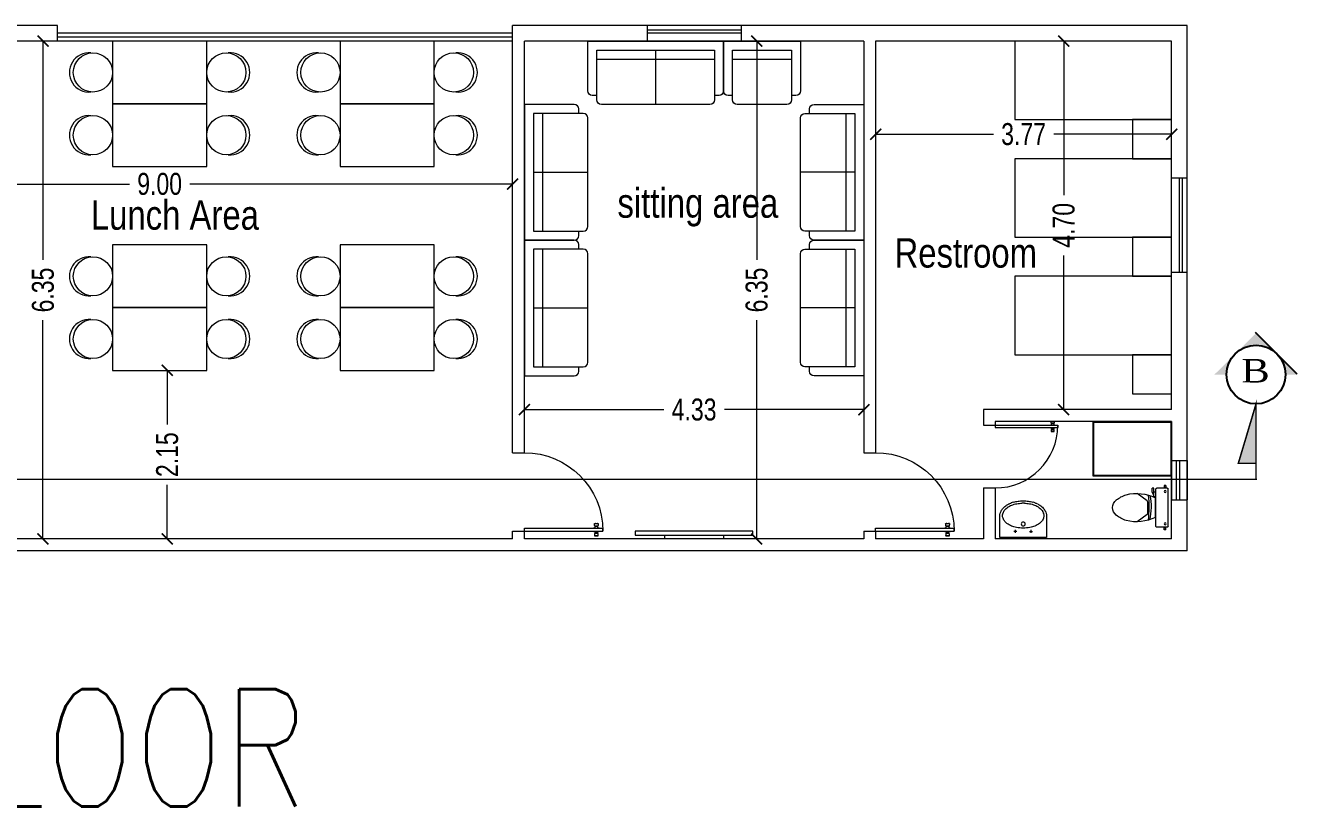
# Model space of a CAD drawing. Header units: millimetres. Extents: x -401 to 2889, y -234 to 146.
# Drawn here: x 243.94 to 260.16, y -32.61 to -22.65 of the extents above; entities that cross this region are included whole.
import ezdxf

# ---------------------------------------------------------------- set-up
doc = ezdxf.new("R2010")
doc.units = ezdxf.units.MM
doc.header["$LTSCALE"] = 3
doc.header["$MEASUREMENT"] = 0
doc.linetypes.add('CENTER', pattern=[50.8, 31.75, -6.35, 6.35, -6.35])
doc.linetypes.add('CONTINU', pattern=[0])
doc.layers.get('0').update_dxf_attribs({"color": 3, "lineweight": 9})
doc.layers.add('AJEC LOGO', color=4, linetype='Continuous')
doc.layers.add('ARCH_SUBTITLE TEXT', color=10, linetype='Continuous')
for name, color, linetype, lineweight in [('DIM-IN', 1, 'Continuous', 0), ('Drw - Arch - brick (0.20)', 7, 'CONTINU', 20), ('Drw - Arch - Door (0.05)', 141, 'CONTINU', 5), ('Drw - Arch - Furniture (0.05)', 31, 'Continuous', 5), ('Drw - Arch - Window (0.05)', 4, 'CONTINU', 5), ('hatch 2', 251, 'Continuous', 0), ('SAINT', 140, 'Continuous', 9), ('text', 7, 'Continuous', 0)]:
    doc.layers.add(name, color=color, linetype=linetype, lineweight=lineweight)
doc.styles.add('drwazah arabic', font='ARIALUNI.TTF', dxfattribs={"width": 0.75})
doc.styles.add('SC 50', font='romans.shx', dxfattribs={"width": 0.9})
doc.styles.get("Standard").update_dxf_attribs({"font": 'simplex.shx', "width": 0.8})
doc.dimstyles.new('Arch A-D 1-200m', dxfattribs={"dimscale": 2, "dimtxt": 0.14, "dimasz": 0.07, "dimexe": 0, "dimexo": 0, "dimgap": 0.05, "dimtad": 0, "dimzin": 1, "dimdsep": 46, "dimtxsty": 'drwazah arabic', "dimblk": 'ARCHTICK', "dimcen": 0, "dimse1": 1, "dimse2": 1, "dimclrd": 9, "dimclre": 9, "dimclrt": 6, "dimaunit": 2, "dimazin": 0, "dimtfac": 1, "dimtmove": 0, "dimatfit": 0, "dimldrblk": 'ARCHTICK', "dimfxl": 0.18, "dimtolj": 1, "dimtzin": 0, "dimlwd": 9, "dimlwe": 9, "dimarcsym": 2})

# ---------------------------------------------------------------- blocks, each defined once
blk = doc.blocks.new('1 M')
at = {"layer": 'Drw - Arch - Door (0.05)'}
for p, q in [((-4544.434, 1057.971), (-4544.433, 1057.972)), ((-4544.434, 1057.97), (-4544.434, 1057.971)), ((-4544.434, 1057.923), (-4544.434, 1057.971)), ((-4544.434, 1057.97), (-4544.434, 1057.969)), ((-4544.434, 1057.968), (-4544.434, 1057.969)), ((-4544.434, 1057.969), (-4544.434, 1057.969)), ((-4544.434, 1057.968), (-4544.434, 1057.967)), ((-4544.434, 1057.967), (-4544.434, 1057.966)), ((-4544.434, 1057.963), (-4544.434, 1057.966)), ((-4544.434, 1057.963), (-4544.434, 1057.963)), ((-4544.434, 1057.963), (-4544.434, 1057.959)), ((-4544.434, 1057.959), (-4544.434, 1057.958)), ((-4544.434, 1057.953), (-4544.434, 1057.958)), ((-4544.434, 1057.953), (-4544.434, 1057.953)), ((-4544.434, 1057.941), (-4544.434, 1057.953)), ((-4544.434, 1057.936), (-4544.434, 1057.941)), ((-4544.434, 1057.941), (-4544.434, 1057.941)), ((-4544.434, 1057.936), (-4544.434, 1057.935)), ((-4544.434, 1057.935), (-4544.434, 1057.931)), ((-4544.434, 1057.928), (-4544.434, 1057.931)), ((-4544.434, 1057.931), (-4544.434, 1057.931)), ((-4544.434, 1057.927), (-4544.434, 1057.928)), ((-4544.434, 1057.926), (-4544.434, 1057.927)), ((-4544.434, 1057.925), (-4544.434, 1057.926)), ((-4544.434, 1057.925), (-4544.434, 1057.924)), ((-4544.434, 1057.925), (-4544.434, 1057.925)), ((-4544.434, 1057.923), (-4544.434, 1057.924)), ((-4544.433, 1057.922), (-4544.434, 1057.923)), ((-4544.433, 1057.972), (-4544.432, 1057.972)), ((-4544.433, 1057.922), (-4544.433, 1057.972)), ((-4544.432, 1057.922), (-4544.433, 1057.922)), ((-4544.432, 1057.972), (-4544.424, 1057.972)), ((-4544.424, 1057.923), (-4544.432, 1057.922)), ((-4544.424, 1057.972), (-4544.416, 1057.971)), ((-4544.416, 1057.924), (-4544.424, 1057.923)), ((-4544.416, 1057.971), (-4544.408, 1057.969)), ((-4544.408, 1057.925), (-4544.416, 1057.924)), ((-4544.408, 1057.969), (-4544.403, 1057.968)), ((-4544.403, 1057.926), (-4544.408, 1057.925)), ((-4544.403, 1057.968), (-4544.402, 1057.967)), ((-4544.403, 1057.926), (-4544.403, 1057.968)), ((-4544.402, 1057.927), (-4544.403, 1057.926)), ((-4544.402, 1057.967), (-4544.401, 1057.959)), ((-4544.402, 1057.927), (-4544.402, 1057.967)), ((-4544.401, 1057.935), (-4544.402, 1057.927)), ((-4544.401, 1057.959), (-4544.4, 1057.958)), ((-4544.401, 1057.959), (-4544.401, 1057.935)), ((-4544.4, 1057.936), (-4544.401, 1057.935)), ((-4544.4, 1057.958), (-4544.397, 1057.958)), ((-4544.4, 1057.958), (-4544.4, 1057.936)), ((-4544.397, 1057.936), (-4544.4, 1057.936)), ((-4544.397, 1057.96), (-4544.396, 1057.961)), ((-4544.397, 1057.96), (-4544.397, 1057.958)), ((-4544.397, 1057.958), (-4544.397, 1057.936)), ((-4544.397, 1057.936), (-4544.397, 1057.934)), ((-4544.396, 1057.933), (-4544.397, 1057.934)), ((-4544.396, 1057.961), (-4544.386, 1057.963)), ((-4544.386, 1057.931), (-4544.396, 1057.933)), ((-4544.386, 1057.963), (-4544.385, 1057.963)), ((-4544.385, 1057.931), (-4544.386, 1057.931)), ((-4544.385, 1057.963), (-4544.384, 1057.963)), ((-4544.384, 1057.931), (-4544.385, 1057.931)), ((-4544.384, 1057.965), (-4544.38, 1057.979)), ((-4544.384, 1057.964), (-4544.384, 1057.965)), ((-4544.384, 1057.963), (-4544.384, 1057.964)), ((-4544.384, 1057.93), (-4544.384, 1057.931)), ((-4544.384, 1057.929), (-4544.384, 1057.93)), ((-4544.38, 1057.915), (-4544.384, 1057.929)), ((-4544.38, 1057.979), (-4544.379, 1057.98)), ((-4544.38, 1057.979), (-4544.38, 1057.979)), ((-4544.38, 1057.915), (-4544.38, 1057.915)), ((-4544.379, 1057.915), (-4544.38, 1057.915)), ((-4544.379, 1057.98), (-4544.378, 1057.98)), ((-4544.379, 1057.98), (-4544.379, 1057.98)), ((-4544.379, 1057.914), (-4544.379, 1057.915)), ((-4544.378, 1057.914), (-4544.379, 1057.914)), ((-4544.378, 1057.98), (-4544.375, 1057.98)), ((-4544.375, 1057.914), (-4544.378, 1057.914)), ((-4544.375, 1057.03), (-4544.375, 1058.03)), ((-4544.375, 1058.03), (-4544.337, 1058.03)), ((-4544.337, 1057.03), (-4544.337, 1058.03)), ((-4544.334, 1057.98), (-4544.337, 1057.98)), ((-4544.337, 1057.914), (-4544.334, 1057.914)), ((-4544.333, 1057.98), (-4544.334, 1057.98)), ((-4544.334, 1057.914), (-4544.333, 1057.914)), ((-4544.333, 1057.979), (-4544.333, 1057.98)), ((-4544.333, 1057.98), (-4544.333, 1057.98)), ((-4544.332, 1057.979), (-4544.333, 1057.979)), ((-4544.333, 1057.915), (-4544.332, 1057.915)), ((-4544.333, 1057.914), (-4544.333, 1057.915)), ((-4544.333, 1057.915), (-4544.333, 1057.915)), ((-4544.329, 1057.965), (-4544.332, 1057.979)), ((-4544.332, 1057.915), (-4544.329, 1057.929)), ((-4544.328, 1057.964), (-4544.329, 1057.965)), ((-4544.329, 1057.929), (-4544.328, 1057.93)), ((-4544.328, 1057.963), (-4544.328, 1057.964)), ((-4544.327, 1057.963), (-4544.328, 1057.963)), ((-4544.328, 1057.93), (-4544.328, 1057.931)), ((-4544.328, 1057.931), (-4544.327, 1057.931)), ((-4544.326, 1057.963), (-4544.327, 1057.963)), ((-4544.327, 1057.931), (-4544.326, 1057.931)), ((-4544.316, 1057.961), (-4544.326, 1057.963)), ((-4544.326, 1057.931), (-4544.316, 1057.933)), ((-4544.316, 1057.96), (-4544.316, 1057.961)), ((-4544.316, 1057.96), (-4544.316, 1057.958)), ((-4544.312, 1057.958), (-4544.316, 1057.958)), ((-4544.316, 1057.958), (-4544.316, 1057.936)), ((-4544.316, 1057.936), (-4544.312, 1057.936)), ((-4544.316, 1057.936), (-4544.316, 1057.934)), ((-4544.316, 1057.933), (-4544.316, 1057.934)), ((-4544.31, 1057.967), (-4544.312, 1057.959)), ((-4544.312, 1057.959), (-4544.312, 1057.958)), ((-4544.312, 1057.959), (-4544.312, 1057.935)), ((-4544.312, 1057.958), (-4544.312, 1057.936)), ((-4544.312, 1057.936), (-4544.312, 1057.935)), ((-4544.312, 1057.935), (-4544.31, 1057.927)), ((-4544.304, 1057.969), (-4544.31, 1057.968)), ((-4544.31, 1057.968), (-4544.31, 1057.967)), ((-4544.31, 1057.926), (-4544.31, 1057.968)), ((-4544.31, 1057.927), (-4544.31, 1057.967)), ((-4544.31, 1057.927), (-4544.31, 1057.926)), ((-4544.31, 1057.926), (-4544.304, 1057.925)), ((-4544.296, 1057.971), (-4544.304, 1057.969)), ((-4544.304, 1057.925), (-4544.296, 1057.924)), ((-4544.288, 1057.972), (-4544.296, 1057.971)), ((-4544.296, 1057.924), (-4544.288, 1057.923)), ((-4544.28, 1057.972), (-4544.288, 1057.972)), ((-4544.288, 1057.923), (-4544.28, 1057.922)), ((-4544.279, 1057.972), (-4544.28, 1057.972)), ((-4544.28, 1057.922), (-4544.279, 1057.922)), ((-4544.278, 1057.971), (-4544.279, 1057.972)), ((-4544.279, 1057.922), (-4544.279, 1057.972)), ((-4544.279, 1057.922), (-4544.278, 1057.923)), ((-4544.278, 1057.97), (-4544.278, 1057.971)), ((-4544.278, 1057.923), (-4544.278, 1057.971)), ((-4544.278, 1057.97), (-4544.278, 1057.969)), ((-4544.278, 1057.968), (-4544.278, 1057.969)), ((-4544.278, 1057.969), (-4544.278, 1057.969)), ((-4544.278, 1057.968), (-4544.278, 1057.967)), ((-4544.278, 1057.967), (-4544.278, 1057.966)), ((-4544.278, 1057.963), (-4544.278, 1057.966)), ((-4544.278, 1057.963), (-4544.278, 1057.963)), ((-4544.278, 1057.963), (-4544.278, 1057.959)), ((-4544.278, 1057.959), (-4544.278, 1057.958)), ((-4544.278, 1057.953), (-4544.278, 1057.958)), ((-4544.278, 1057.953), (-4544.278, 1057.953)), ((-4544.278, 1057.941), (-4544.278, 1057.953)), ((-4544.278, 1057.936), (-4544.278, 1057.941)), ((-4544.278, 1057.941), (-4544.278, 1057.941)), ((-4544.278, 1057.936), (-4544.278, 1057.935)), ((-4544.278, 1057.935), (-4544.278, 1057.931)), ((-4544.278, 1057.928), (-4544.278, 1057.931)), ((-4544.278, 1057.931), (-4544.278, 1057.931)), ((-4544.278, 1057.927), (-4544.278, 1057.928)), ((-4544.278, 1057.926), (-4544.278, 1057.927)), ((-4544.278, 1057.925), (-4544.278, 1057.926)), ((-4544.278, 1057.925), (-4544.278, 1057.924)), ((-4544.278, 1057.925), (-4544.278, 1057.925)), ((-4544.278, 1057.923), (-4544.278, 1057.924)), ((-4544.375, 1057.03), (-4544.337, 1057.03))]:
    blk.add_line(p, q, dxfattribs=at)
blk.add_arc((-4544.375, 1057.03), 1, 0, 90, dxfattribs=at)
blk = doc.blocks.new('SOFA2')
at = {"color": 0, "linetype": 'ByBlock'}
for p, q in [((-251.543, 58.612), (-251.593, 58.612)), ((-251.543, 58.662), (-251.543, 58.112)), ((-250.293, 58.712), (-251.493, 58.712)), ((-250.893, 58.112), (-250.893, 58.712)), ((-250.893, 58.112), (-250.893, 58.712)), ((-250.243, 58.112), (-250.243, 58.662)), ((-250.193, 58.612), (-250.243, 58.612)), ((-251.643, 58.562), (-251.643, 58.012)), ((-250.143, 58.012), (-250.143, 58.562)), ((-251.543, 58.212), (-250.243, 58.212)), ((-251.543, 58.112), (-250.243, 58.112)), ((-251.643, 58.012), (-250.143, 58.012))]:
    blk.add_line(p, q, dxfattribs=at)
for centre, start, end in [((-251.593, 58.562), 90, 180), ((-251.493, 58.662), 90, 180), ((-250.293, 58.662), 360, 90), ((-250.193, 58.562), 0, 90)]:
    blk.add_arc(centre, 0.05, start, end, dxfattribs=at)
blk = doc.blocks.new('SOFA1')
at = {"color": 0, "linetype": 'ByBlock'}
for p, q in [((-253.963, 58.612), (-254.013, 58.612)), ((-253.963, 58.662), (-253.963, 58.112)), ((-253.363, 58.712), (-253.913, 58.712)), ((-253.313, 58.112), (-253.313, 58.662)), ((-253.263, 58.612), (-253.313, 58.612)), ((-254.063, 58.562), (-254.063, 58.012)), ((-253.213, 58.012), (-253.213, 58.562)), ((-253.963, 58.212), (-253.313, 58.212)), ((-253.963, 58.112), (-253.313, 58.112)), ((-254.063, 58.012), (-253.213, 58.012))]:
    blk.add_line(p, q, dxfattribs=at)
for centre, start, end in [((-254.013, 58.562), 90, 180), ((-253.913, 58.662), 90, 180), ((-253.363, 58.662), 360, 90), ((-253.263, 58.562), 0, 90)]:
    blk.add_arc(centre, 0.05, start, end, dxfattribs=at)
blk = doc.blocks.new('ee')
at = {"layer": 'SAINT', "color": 0}
for p, q in [((0.32, 0.091), (0.193, 0.183)), ((0.433, 0.243), (0.433, -0.237)), ((0.578, 0.253), (0.443, 0.253)), ((0.536, 0.264), (0.536, 0.254)), ((0.561, 0.264), (0.536, 0.264)), ((0.561, 0.254), (0.536, 0.254)), ((0.539, 0.284), (0.539, 0.264)), ((0.558, 0.284), (0.539, 0.284)), ((0.558, 0.284), (0.558, 0.264)), ((0.561, 0.264), (0.561, 0.254)), ((0.588, 0.243), (0.588, -0.237)), ((0.426, 0.128), (0.426, -0.122)), ((0.322, -0.085), (0.193, -0.178)), ((0.386, -0.196), (0.401, -0.157)), ((0.401, -0.157), (0.408, -0.157)), ((0.408, -0.141), (0.433, -0.141)), ((0.408, -0.141), (0.408, -0.247)), ((0.386, -0.196), (0.386, -0.247)), ((0.408, -0.247), (0.386, -0.247)), ((0.408, -0.2), (0.433, -0.2)), ((0.578, -0.247), (0.443, -0.247)), ((0.561, -0.249), (0.536, -0.249)), ((0.536, -0.259), (0.536, -0.249)), ((0.561, -0.259), (0.536, -0.259)), ((0.539, -0.279), (0.539, -0.259)), ((0.558, -0.279), (0.539, -0.279)), ((0.558, -0.279), (0.558, -0.259)), ((0.561, -0.259), (0.561, -0.249))]:
    blk.add_line(p, q, dxfattribs=at)
for centre in [(0.549, 0.208), (0.549, -0.203)]:
    blk.add_circle(centre, 0.0125, dxfattribs=at)
for centre, radius, start, end in [((0.208, -0.262), 0.457, 109.8949, 127.7618), ((0.184, -0.374), 0.557, 64.2321, 103.6755), ((-1.179, -0.01), 1.521, 354.4729, 6.5448), ((0.443, 0.243), 0.01, 90, 180), ((0.578, 0.243), 0.01, 360, 90), ((-0.001, 0.002), 0.12, 126.3794, 233.6206), ((-0.364, -0.001), 0.691, 353.0361, 7.6986), ((-0.288, -0.003), 0.659, 346.9796, 14.0724), ((0.201, 0.265), 0.452, 232.7451, 250.7058), ((0.184, 0.379), 0.557, 256.3245, 295.7679), ((0.443, -0.237), 0.01, 180, 270), ((0.578, -0.237), 0.01, 270, 360)]:
    blk.add_arc(centre, radius, start, end, dxfattribs=at)
blk = doc.blocks.new('wash-1')
at = {"color": 0, "linetype": 'ByBlock'}
for p, q in [((-0.299, 0), (-0.298, -0.28)), ((0.299, 0), (-0.299, 0)), ((0.298, -0.28), (0.299, 0)), ((-0.08, -0.077), (-0.12, -0.077)), ((-0.1, -0.057), (-0.1, -0.097)), ((0.08, -0.077), (0.12, -0.077)), ((0.1, -0.057), (0.1, -0.097)), ((-0.293, -0.309), (-0.29, -0.316)), ((0.29, -0.316), (0.293, -0.309)), ((-0.018, -0.467), (0, -0.467)), ((0, -0.439), (-0.015, -0.439)), ((0.015, -0.439), (0, -0.439)), ((0, -0.467), (0.018, -0.467))]:
    blk.add_line(p, q, dxfattribs=at)
blk.add_circle((0, -0.172), 0.025, dxfattribs=at)
for centre, radius, start, end in [((-0.032, -0.419), 0.298, 119.5384, 126.0455), ((-0.035, -0.414), 0.292, 112.8889, 119.5334), ((-0.047, -0.384), 0.259, 105.8293, 112.8859), ((-0.028, -0.451), 0.33, 100.2651, 105.8331), ((0.017, -0.734), 0.616, 91.5357, 99.6683), ((-0.017, -0.734), 0.616, 80.3291, 88.4617), ((0.028, -0.451), 0.33, 74.1669, 79.7349), ((0.047, -0.384), 0.259, 67.1141, 74.1707), ((0.035, -0.414), 0.292, 60.4666, 67.1111), ((0.032, -0.419), 0.298, 53.9545, 60.4616), ((-0.201, -0.279), 0.0968, 180.3, 197.9123), ((-0.165, -0.276), 0.132, 197.9119, 207.6464), ((-0.183, -0.277), 0.0805, 164.696, 177.6311), ((-0.173, -0.277), 0.09, 177.6362, 189.223), ((-0.144, -0.273), 0.119, 189.2301, 199.2848), ((-0.121, -0.294), 0.145, 155.0769, 164.6969), ((-0.155, -0.276), 0.108, 199.2854, 210.4378), ((-0.121, -0.294), 0.145, 145.4065, 155.0723), ((-0.129, -0.288), 0.135, 135.3929, 145.4019), ((-0.122, -0.295), 0.145, 126.0467, 135.3922), ((0.122, -0.295), 0.145, 44.6078, 53.9533), ((0.129, -0.288), 0.135, 34.5981, 44.6071), ((0.121, -0.294), 0.145, 24.9277, 34.5935), ((0.155, -0.276), 0.108, 329.5597, 340.7121), ((0.121, -0.294), 0.145, 15.3031, 24.9231), ((0.144, -0.273), 0.119, 340.7179, 350.7725), ((0.183, -0.277), 0.0805, 2.3689, 15.304), ((0.173, -0.277), 0.09, 350.777, 2.3638), ((0.165, -0.276), 0.132, 332.3536, 342.0881), ((0.201, -0.279), 0.0968, 342.0877, 359.7), ((-0.152, -0.269), 0.146, 207.644, 216.898), ((-0.106, -0.234), 0.205, 216.8919, 223.5363), ((-0.053, -0.184), 0.277, 223.5434, 229.2488), ((-0.109, -0.249), 0.162, 210.4303, 219.5241), ((-0.12, -0.259), 0.147, 219.5248, 229.5566), ((-0.103, -0.242), 0.201, 229.2557, 237.1136), ((-0.065, -0.193), 0.232, 229.5598, 237.5322), ((-0.023, -0.117), 0.349, 237.1226, 243.08), ((-0.045, -0.163), 0.269, 237.5332, 244.4524), ((0, -0.073), 0.398, 243.0864, 248.3109), ((-0.04, -0.153), 0.28, 244.4603, 251.2421), ((-0.063, -0.232), 0.228, 248.3137, 255.2329), ((-0.019, -0.089), 0.347, 251.2414, 256.7179), ((-0.023, -0.078), 0.387, 255.2295, 259.3085), ((-0.012, -0.058), 0.379, 256.7125, 261.9599), ((-0.012, -0.02), 0.445, 259.3091, 263.1132), ((0.08, 0.591), 1.034, 261.9603, 263.8854), ((0.031, 0.336), 0.804, 263.1071, 265.2155), ((-0.011, -0.173), 0.294, 265.2152, 268.6985), ((-0.01, -0.246), 0.193, 263.8941, 268.3626), ((0.01, -0.246), 0.193, 271.6374, 276.1059), ((0.011, -0.173), 0.294, 271.3015, 274.7848), ((-0.08, 0.591), 1.034, 276.1146, 278.0397), ((-0.031, 0.336), 0.804, 274.7845, 276.8929), ((0.012, -0.058), 0.379, 278.0401, 283.2875), ((0.012, -0.02), 0.445, 276.8868, 280.6909), ((0.023, -0.078), 0.387, 280.6915, 284.7705), ((0.019, -0.089), 0.347, 283.2817, 288.7581), ((0.063, -0.232), 0.228, 284.7671, 291.6863), ((0.04, -0.153), 0.28, 288.7585, 295.5403), ((0, -0.073), 0.398, 291.6885, 296.9129), ((0.045, -0.163), 0.269, 295.5468, 302.466), ((0.023, -0.117), 0.349, 296.9208, 302.8782), ((0.065, -0.193), 0.232, 302.4689, 310.4412), ((0.103, -0.242), 0.201, 302.8864, 310.7443), ((0.12, -0.259), 0.147, 310.4434, 320.4752), ((0.109, -0.249), 0.162, 320.4759, 329.5697), ((0.053, -0.184), 0.277, 310.7512, 316.4566), ((0.106, -0.234), 0.205, 316.4637, 323.1081), ((0.152, -0.269), 0.146, 323.102, 332.356)]:
    blk.add_arc(centre, radius, start, end, dxfattribs=at)
blk = doc.blocks.new('_ArchTick')
at = {"color": 0, "linetype": 'ByBlock', "const_width": 0.15}
blk.add_lwpolyline([(-0.5, -0.5), (0.5, 0.5)], dxfattribs=at)
blk = doc.blocks.new('*D208')
at = {"layer": 'Defpoints', "color": 0, "transparency": 16777216}
for p in [(250.153, -24.668), (241.153, -27.595), (250.153, -27.595)]:
    blk.add_point(p, dxfattribs=at)
at = {"layer": 'DIM-IN', "color": 9, "linetype": 'ByBlock', "lineweight": 9, "transparency": 16777216}
for p, q in [((241.153, -24.668), (245.267, -24.668)), ((250.153, -24.668), (246.038, -24.668))]:
    blk.add_line(p, q, dxfattribs=at)
at = {"layer": 'DIM-IN', "color": 9, "lineweight": 9, "transparency": 16777216, "xscale": 0.14, "yscale": 0.14, "zscale": 0.14, "rotation": 180}
blk.add_blockref('_ArchTick', (241.153, -24.668), dxfattribs=at)
at = {"layer": 'DIM-IN', "color": 9, "lineweight": 9, "transparency": 16777216, "xscale": 0.14, "yscale": 0.14, "zscale": 0.14}
blk.add_blockref('_ArchTick', (250.153, -24.668), dxfattribs=at)
at = {"layer": 'DIM-IN', "color": 6, "transparency": 16777216, "insert": (245.653, -24.668), "char_height": 0.28, "attachment_point": 5, "style": 'drwazah arabic'}
blk.add_mtext('\\A1;9.00', dxfattribs=at)
blk = doc.blocks.new('*D214')
at = {"layer": 'Defpoints', "color": 0, "transparency": 16777216}
for p in [(254.63, -27.546), (250.303, -28.095), (254.63, -28.095)]:
    blk.add_point(p, dxfattribs=at)
at = {"layer": 'DIM-IN', "color": 9, "linetype": 'ByBlock', "lineweight": 9, "transparency": 16777216}
for p, q in [((250.303, -27.546), (252.081, -27.546)), ((254.63, -27.546), (252.852, -27.546))]:
    blk.add_line(p, q, dxfattribs=at)
at = {"layer": 'DIM-IN', "color": 9, "lineweight": 9, "transparency": 16777216, "xscale": 0.14, "yscale": 0.14, "zscale": 0.14, "rotation": 180}
blk.add_blockref('_ArchTick', (250.303, -27.546), dxfattribs=at)
at = {"layer": 'DIM-IN', "color": 9, "lineweight": 9, "transparency": 16777216, "xscale": 0.14, "yscale": 0.14, "zscale": 0.14}
blk.add_blockref('_ArchTick', (254.63, -27.546), dxfattribs=at)
at = {"layer": 'DIM-IN', "color": 6, "transparency": 16777216, "insert": (252.466, -27.546), "char_height": 0.28, "attachment_point": 5, "style": 'drwazah arabic'}
blk.add_mtext('\\A1;4.33', dxfattribs=at)
blk = doc.blocks.new('*D215')
at = {"layer": 'Defpoints', "color": 0, "transparency": 16777216}
for p in [(254.63, -22.845), (253.264, -29.195), (254.63, -29.195)]:
    blk.add_point(p, dxfattribs=at)
at = {"layer": 'DIM-IN', "color": 9, "linetype": 'ByBlock', "lineweight": 9, "transparency": 16777216}
for p, q in [((253.264, -22.845), (253.264, -25.635)), ((253.264, -29.195), (253.264, -26.406))]:
    blk.add_line(p, q, dxfattribs=at)
at = {"layer": 'DIM-IN', "color": 9, "lineweight": 9, "transparency": 16777216, "xscale": 0.14, "yscale": 0.14, "zscale": 0.14}
for p, rotation in [((253.264, -22.845), 90), ((253.264, -29.195), 270)]:
    blk.add_blockref('_ArchTick', p, dxfattribs=dict(at, rotation=rotation))
at = {"layer": 'DIM-IN', "color": 6, "transparency": 16777216, "insert": (253.264, -26.02), "char_height": 0.28, "attachment_point": 5, "rotation": 90, "style": 'drwazah arabic'}
blk.add_mtext('\\A1;6.35', dxfattribs=at)
blk = doc.blocks.new('*D216')
at = {"layer": 'Defpoints', "color": 0, "transparency": 16777216}
for p in [(258.553, -22.845), (257.177, -27.545), (258.553, -27.545)]:
    blk.add_point(p, dxfattribs=at)
at = {"layer": 'DIM-IN', "color": 9, "linetype": 'ByBlock', "lineweight": 9, "transparency": 16777216}
for p, q in [((257.177, -22.845), (257.177, -24.81)), ((257.177, -27.545), (257.177, -25.581))]:
    blk.add_line(p, q, dxfattribs=at)
at = {"layer": 'DIM-IN', "color": 9, "lineweight": 9, "transparency": 16777216, "xscale": 0.14, "yscale": 0.14, "zscale": 0.14}
for p, rotation in [((257.177, -22.845), 90), ((257.177, -27.545), 270)]:
    blk.add_blockref('_ArchTick', p, dxfattribs=dict(at, rotation=rotation))
at = {"layer": 'DIM-IN', "color": 6, "transparency": 16777216, "insert": (257.177, -25.195), "char_height": 0.28, "attachment_point": 5, "rotation": 90, "style": 'drwazah arabic'}
blk.add_mtext('\\A1;4.70', dxfattribs=at)
blk = doc.blocks.new('*D217')
at = {"layer": 'Defpoints', "color": 0, "transparency": 16777216}
for p in [(254.78, -22.845), (258.553, -22.845), (254.78, -24.033)]:
    blk.add_point(p, dxfattribs=at)
at = {"layer": 'DIM-IN', "color": 9, "linetype": 'ByBlock', "lineweight": 9, "transparency": 16777216}
for p, q in [((254.78, -24.033), (256.281, -24.033)), ((258.553, -24.033), (257.052, -24.033))]:
    blk.add_line(p, q, dxfattribs=at)
at = {"layer": 'DIM-IN', "color": 9, "lineweight": 9, "transparency": 16777216, "xscale": 0.14, "yscale": 0.14, "zscale": 0.14, "rotation": 180}
blk.add_blockref('_ArchTick', (254.78, -24.033), dxfattribs=at)
at = {"layer": 'DIM-IN', "color": 9, "lineweight": 9, "transparency": 16777216, "xscale": 0.14, "yscale": 0.14, "zscale": 0.14}
blk.add_blockref('_ArchTick', (258.553, -24.033), dxfattribs=at)
at = {"layer": 'DIM-IN', "color": 6, "transparency": 16777216, "insert": (256.666, -24.033), "char_height": 0.28, "attachment_point": 5, "style": 'drwazah arabic'}
blk.add_mtext('\\A1;3.77', dxfattribs=at)
blk = doc.blocks.new('*D218')
at = {"layer": 'Defpoints', "color": 0, "transparency": 16777216}
for p in [(245.653, -27.045), (245.653, -29.195), (245.75, -29.195)]:
    blk.add_point(p, dxfattribs=at)
at = {"layer": 'DIM-IN', "color": 9, "linetype": 'ByBlock', "lineweight": 9, "transparency": 16777216}
for p, q in [((245.75, -27.045), (245.75, -27.735)), ((245.75, -29.195), (245.75, -28.506))]:
    blk.add_line(p, q, dxfattribs=at)
at = {"layer": 'DIM-IN', "color": 9, "lineweight": 9, "transparency": 16777216, "xscale": 0.14, "yscale": 0.14, "zscale": 0.14}
for p, rotation in [((245.75, -27.045), 90), ((245.75, -29.195), 270)]:
    blk.add_blockref('_ArchTick', p, dxfattribs=dict(at, rotation=rotation))
at = {"layer": 'DIM-IN', "color": 6, "transparency": 16777216, "insert": (245.75, -28.12), "char_height": 0.28, "attachment_point": 5, "rotation": 90, "style": 'drwazah arabic'}
blk.add_mtext('\\A1;2.15', dxfattribs=at)
blk = doc.blocks.new('*D222')
at = {"layer": 'Defpoints', "color": 0, "transparency": 16777216}
for p in [(244.353, -22.845), (244.166, -29.195), (244.353, -29.195)]:
    blk.add_point(p, dxfattribs=at)
at = {"layer": 'DIM-IN', "color": 9, "linetype": 'ByBlock', "lineweight": 9, "transparency": 16777216}
for p, q in [((244.166, -22.845), (244.166, -25.635)), ((244.166, -29.195), (244.166, -26.406))]:
    blk.add_line(p, q, dxfattribs=at)
at = {"layer": 'DIM-IN', "color": 9, "lineweight": 9, "transparency": 16777216, "xscale": 0.14, "yscale": 0.14, "zscale": 0.14}
for p, rotation in [((244.166, -22.845), 90), ((244.166, -29.195), 270)]:
    blk.add_blockref('_ArchTick', p, dxfattribs=dict(at, rotation=rotation))
at = {"layer": 'DIM-IN', "color": 6, "transparency": 16777216, "insert": (244.166, -26.02), "char_height": 0.28, "attachment_point": 5, "rotation": 90, "style": 'drwazah arabic'}
blk.add_mtext('\\A1;6.35', dxfattribs=at)

msp = doc.modelspace()

# ---------------------------------------------------------------- hatches: boundary and pattern name
at = {"layer": 'AJEC LOGO'}
h = msp.add_hatch(color=6, dxfattribs=at)
h.paths.add_polyline_path([(259.351, -26.847, 0.186055), (259.254, -27.098), (259.099, -27.098)])
h.paths.add_polyline_path([(259.377, -26.82), (259.629, -26.569), (259.88, -26.82, 0.186055), (259.629, -26.723, 0.186055)])
h.paths.add_polyline_path([(260.004, -27.098, 0.186055), (259.907, -26.847), (260.158, -27.098)])
at = {"layer": 'hatch 2', "linetype": 'ByBlock'}
msp.add_hatch(color=6, dxfattribs=at).paths.add_polyline_path([(259.629, -28.231), (259.403, -28.231), (259.629, -27.473)])

# ---------------------------------------------------------------- linework, layer by layer
at = {"color": 6, "linetype": 'CENTER', "ltscale": 0.01, "const_width": 0.02}
for points in [[(259.629, -28.435), (259.629, -27.473), (259.403, -28.231), (259.629, -28.231)], [(259.642, -28.435), (259.012, -28.435), (259.368, -28.435), (227.652, -28.435), (227.652, -27.798)]]:
    msp.add_lwpolyline(points, dxfattribs=at)
at = {"layer": 'AJEC LOGO', "color": 6}
msp.add_line((259.618, -26.558), (260.147, -27.087), dxfattribs=at)
msp.add_circle((259.629, -27.098), 0.375, dxfattribs=at)
at = {"layer": 'Drw - Arch - brick (0.20)'}
for p, q in [((244.353, -22.645), (228.753, -22.645)), ((244.353, -22.845), (244.353, -22.645)), ((250.153, -22.845), (250.153, -22.645)), ((258.753, -22.645), (250.153, -22.645)), ((250.153, -22.845), (250.153, -22.645)), ((251.866, -22.645), (251.866, -22.845)), ((253.066, -22.645), (253.066, -22.845)), ((258.753, -29.345), (258.753, -22.645)), ((244.353, -22.845), (241.153, -22.845)), ((250.153, -28.095), (250.153, -22.845)), ((250.303, -28.095), (250.303, -22.845)), ((254.63, -22.845), (250.303, -22.845)), ((254.63, -22.845), (254.63, -28.095)), ((258.553, -22.845), (254.78, -22.845)), ((254.78, -22.845), (254.78, -28.095)), ((258.553, -27.545), (258.553, -22.845)), ((258.753, -24.595), (258.553, -24.595)), ((258.753, -25.795), (258.553, -25.795)), ((258.553, -27.545), (256.153, -27.545)), ((256.153, -27.545), (256.153, -27.745)), ((258.553, -27.695), (256.303, -27.695)), ((256.303, -27.695), (256.303, -27.745)), ((258.553, -29.195), (258.553, -27.695)), ((258.553, -29.195), (258.553, -27.695)), ((256.153, -27.745), (256.303, -27.745)), ((250.153, -28.095), (250.303, -28.095)), ((254.63, -28.095), (254.78, -28.095)), ((258.553, -28.195), (258.753, -28.195)), ((256.153, -28.545), (256.153, -29.195)), ((256.153, -28.545), (256.303, -28.545)), ((256.303, -28.545), (256.303, -29.195)), ((258.553, -28.695), (258.753, -28.695)), ((250.153, -29.195), (250.153, -29.095)), ((250.153, -29.095), (250.303, -29.095)), ((250.303, -29.195), (250.303, -29.095)), ((254.63, -29.095), (254.63, -29.195)), ((254.63, -29.095), (254.78, -29.095)), ((254.78, -29.095), (254.78, -29.195)), ((258.753, -29.345), (228.753, -29.345)), ((250.153, -29.195), (237.003, -29.195)), ((254.63, -29.195), (250.303, -29.195)), ((256.153, -29.195), (254.78, -29.195)), ((258.553, -29.195), (256.303, -29.195)), ((258.553, -29.195), (256.303, -29.195))]:
    msp.add_line(p, q, dxfattribs=at)
at = {"layer": 'Drw - Arch - Furniture (0.05)', "linetype": 'ByBlock'}
for points in [[(246.253, -22.845), (245.053, -22.845), (245.053, -23.645), (246.253, -23.645)], [(249.153, -22.845), (247.953, -22.845), (247.953, -23.645), (249.153, -23.645)], [(258.553, -23.845), (258.553, -22.845), (256.553, -22.845), (256.553, -23.845)], [(246.253, -23.645), (245.053, -23.645), (245.053, -24.445), (246.253, -24.445)], [(249.153, -23.645), (247.953, -23.645), (247.953, -24.445), (249.153, -24.445)], [(258.553, -23.845), (258.053, -23.845), (258.053, -24.345), (258.553, -24.345)], [(258.553, -25.345), (258.553, -24.345), (256.553, -24.345), (256.553, -25.345)], [(246.253, -25.445), (245.053, -25.445), (245.053, -26.245), (246.253, -26.245)], [(249.153, -25.445), (247.953, -25.445), (247.953, -26.245), (249.153, -26.245)], [(258.553, -25.345), (258.053, -25.345), (258.053, -25.845), (258.553, -25.845)], [(258.553, -26.845), (258.553, -25.845), (256.553, -25.845), (256.553, -26.845)], [(246.253, -26.245), (245.053, -26.245), (245.053, -27.045), (246.253, -27.045)], [(249.153, -26.245), (247.953, -26.245), (247.953, -27.045), (249.153, -27.045)], [(258.553, -26.845), (258.053, -26.845), (258.053, -27.345), (258.553, -27.345)], [(251.716, -29.095), (251.716, -29.145), (253.216, -29.145), (253.216, -29.095)], [(252.091, -29.195), (252.091, -29.145), (252.841, -29.145), (252.841, -29.195)]]:
    msp.add_lwpolyline(points, close=True, dxfattribs=at)
for centre in [(244.803, -23.245), (246.503, -23.245), (247.703, -23.245), (249.403, -23.245), (244.803, -24.045), (246.503, -24.045), (247.703, -24.045), (249.403, -24.045), (244.803, -25.845), (246.503, -25.845), (247.703, -25.845), (249.403, -25.845), (244.803, -26.645), (246.503, -26.645), (247.703, -26.645), (249.403, -26.645)]:
    msp.add_circle(centre, 0.25, dxfattribs=at)
for centre, start, end in [((244.753, -23.245), 84.2608, 275.7392), ((246.553, -23.245), 264.2608, 95.7392), ((247.653, -23.245), 84.2608, 275.7392), ((249.453, -23.245), 264.2608, 95.7392), ((244.753, -24.045), 84.2608, 275.7392), ((246.553, -24.045), 264.2608, 95.7392), ((247.653, -24.045), 84.2608, 275.7392), ((249.453, -24.045), 264.2608, 95.7392), ((244.753, -25.845), 84.2608, 275.7392), ((246.553, -25.845), 264.2608, 95.7392), ((247.653, -25.845), 84.2608, 275.7392), ((249.453, -25.845), 264.2608, 95.7392), ((244.753, -26.645), 84.2608, 275.7392), ((246.553, -26.645), 264.2608, 95.7392), ((247.653, -26.645), 84.2608, 275.7392), ((249.453, -26.645), 264.2608, 95.7392)]:
    msp.add_arc(centre, 0.25, start, end, dxfattribs=at)
at = {"layer": 'Drw - Arch - Window (0.05)'}
for p, q in [((253.066, -22.645), (251.866, -22.645)), ((250.153, -22.745), (244.353, -22.745)), ((250.153, -22.795), (244.353, -22.795)), ((250.153, -22.845), (244.353, -22.845)), ((253.066, -22.705), (251.866, -22.705)), ((253.066, -22.745), (251.866, -22.745)), ((253.066, -22.845), (251.866, -22.845)), ((258.553, -25.795), (258.553, -24.595)), ((258.653, -25.795), (258.653, -24.595)), ((258.693, -25.795), (258.693, -24.595)), ((258.753, -25.795), (258.753, -24.595)), ((258.553, -28.195), (258.553, -28.695)), ((258.612, -28.195), (258.612, -28.695)), ((258.653, -28.195), (258.653, -28.695)), ((258.753, -28.195), (258.753, -28.695))]:
    msp.add_line(p, q, dxfattribs=at)
for points in [[(258.553, -27.695), (258.553, -28.395), (257.553, -28.395), (257.553, -27.695)], [(258.543, -27.705), (258.543, -28.385), (257.563, -28.385), (257.563, -27.705)]]:
    msp.add_lwpolyline(points, close=True, dxfattribs=at)

# ---------------------------------------------------------------- block references
at = {"layer": 'Drw - Arch - Door (0.05)', "color": 0, "xscale": 0.8000000000001144, "yscale": 0.8000000000001144, "zscale": 0.8000000000001144, "rotation": 270}
msp.add_blockref('1 M', (-589.321, -3663.245), dxfattribs=at)
at = {"layer": 'Drw - Arch - Door (0.05)', "color": 0, "xscale": -1, "rotation": 270}
for p in [(-806.727, 4515.28), (-802.25, 4515.28)]:
    msp.add_blockref('1 M', p, dxfattribs=at)
at = {"layer": 'Drw - Arch - Furniture (0.05)', "linetype": 'ByBlock'}
for name, p, xscale, yscale, zscale, rotation in [('SOFA2', (541.468, 44.092), -1.153846153846144, 1.153846153846144, 1.153846153846144, 180), ('SOFA1', (545.991, 44.092), -1.153846153846194, 1.153846153846194, 1.153846153846194, 180), ('SOFA2', (183.366, -314.01), 1.153846153846144, 1.153846153846144, 1.153846153846144, 270), ('SOFA2', (321.566, -314.01), -1.153846153846144, 1.153846153846144, 1.153846153846144, 90), ('SOFA2', (183.366, -315.741), 1.153846153846144, 1.153846153846144, 1.153846153846144, 270), ('SOFA2', (321.566, -315.741), -1.153846153846144, 1.153846153846144, 1.153846153846144, 90)]:
    msp.add_blockref(name, p, dxfattribs=dict(at, xscale=xscale, yscale=yscale, zscale=zscale, rotation=rotation))
at = {"layer": 'SAINT', "xscale": -1, "rotation": 180}
for name, p in [('ee', (257.92, -28.793)), ('wash-1', (256.661, -29.176))]:
    msp.add_blockref(name, p, dxfattribs=at)

# ---------------------------------------------------------------- texts
at = {"layer": 'ARCH_SUBTITLE TEXT', "color": 4, "linetype": 'Continuous', "insert": (259.441, -27.05), "char_height": 0.29993, "width": 22.92787, "attachment_point": 4, "style": 'SC 50'}
msp.add_mtext('{\\fRomantic|b0|i0|c2|p2;\\W1.2;B}', dxfattribs=at)
at = {"layer": 'text', "attachment_point": 1}
for s, width, insert, char_height in [('{\\fArial|b0|i0|c0|p34;sitting area}', 3.06852, (251.489, -24.723), 0.375), ('{\\fArial|b0|i0|c0|p34;Lunch Area}', 3.06852, (244.776, -24.876), 0.375), ('{\\fArial|b0|i0|c0|p34;Restroom }', 3.06852, (255.021, -25.359), 0.375), ('FIRST FLOOR', 23.1916, (237.307, -31.109), 1.5)]:
    msp.add_mtext_dynamic_manual_height_columns(s, width=width, gutter_width=12.5, heights=[0], dxfattribs=dict(at, insert=insert, char_height=char_height))

# ---------------------------------------------------------------- dimensions: what is measured, and where the dimension line sits
at = {"layer": 'DIM-IN'}
for base, p1, p2, picture, middle in [((244.166, -29.195), (244.353, -22.845), (244.353, -29.195), '*D222', (244.166, -26.02)), ((253.264, -29.195), (254.63, -22.845), (254.63, -29.195), '*D215', (253.264, -26.02)), ((257.177, -27.545), (258.553, -22.845), (258.553, -27.545), '*D216', (257.177, -25.195)), ((245.75, -29.195), (245.653, -27.045), (245.653, -29.195), '*D218', (245.75, -28.12))]:
    dim = msp.add_linear_dim(base=base, p1=p1, p2=p2, angle=90, dimstyle='Arch A-D 1-200m', dxfattribs=at)
    dim.commit()
    dim.dimension.update_dxf_attribs({"geometry": picture, "text_midpoint": middle})
for base, p1, p2, picture, middle in [((254.78, -24.033), (258.553, -22.845), (254.78, -22.845), '*D217', (256.666, -24.033)), ((250.153, -24.668), (241.153, -27.595), (250.153, -27.595), '*D208', (245.653, -24.668)), ((254.63, -27.546), (250.303, -28.095), (254.63, -28.095), '*D214', (252.466, -27.546))]:
    dim = msp.add_linear_dim(base=base, p1=p1, p2=p2, dimstyle='Arch A-D 1-200m', dxfattribs=at)
    dim.commit()
    dim.dimension.update_dxf_attribs({"geometry": picture, "text_midpoint": middle})

doc.saveas('drawing.dxf')
